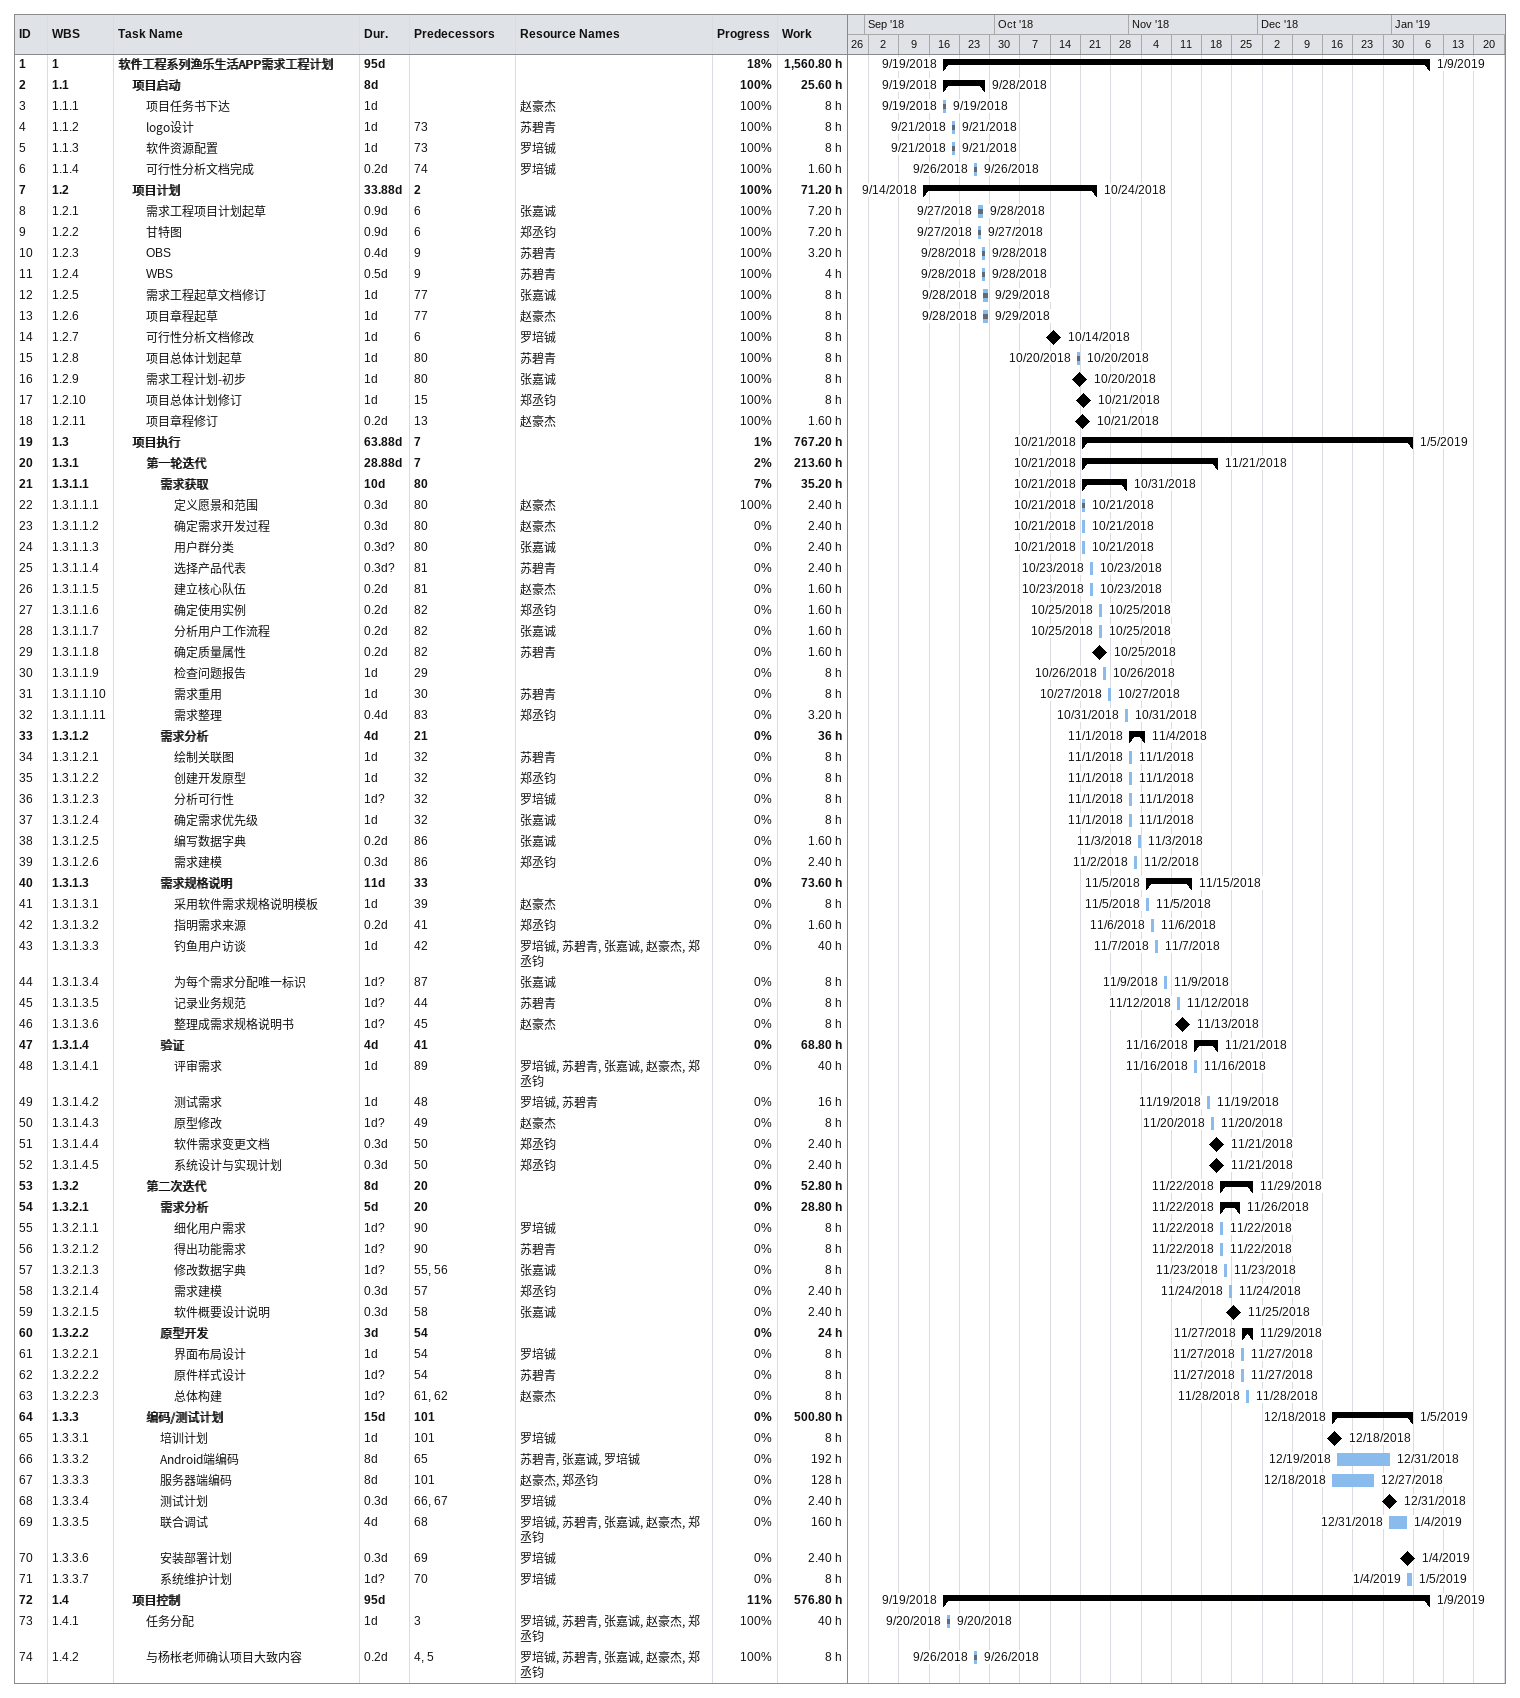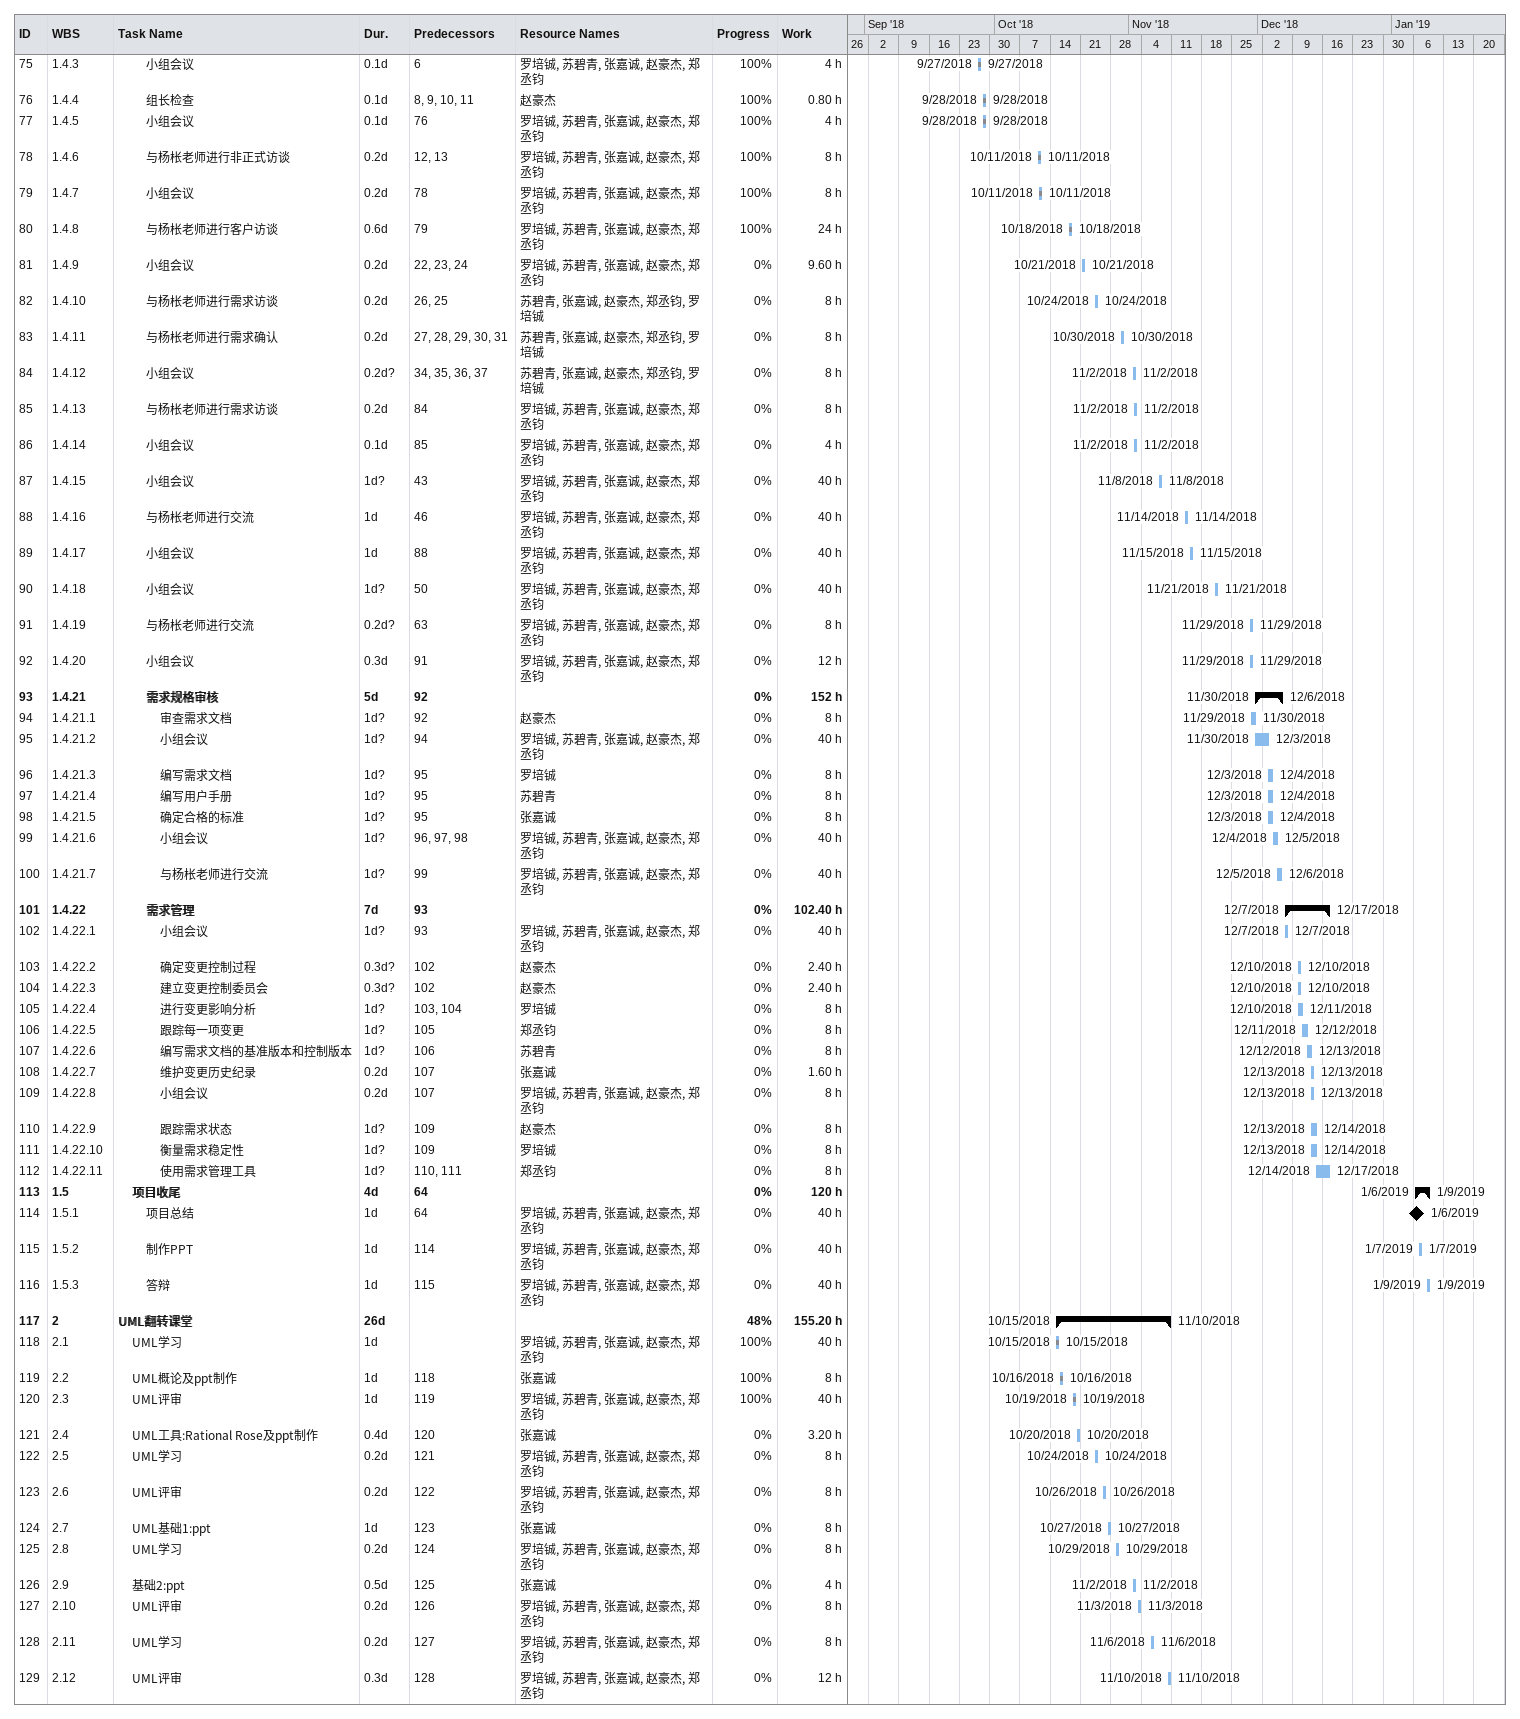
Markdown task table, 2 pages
| ID | WBS | Task | Duration | Start | Finish | Predecessors | Resources | % complete | Work (h) |
|---|---|---|---|---|---|---|---|---|---|
| 1 | 1 | **软件工程系列渔乐生活APP需求工程计划** | 95d | 2018-09-19 | 2019-01-09 |  |  | 18 | 1560.80 |
| 2 | 1.1 | **项目启动** | 8d | 2018-09-19 | 2018-09-28 |  |  | 100 | 25.60 |
| 3 | 1.1.1 | 项目任务书下达 | 1d | 2018-09-19 | 2018-09-19 |  | 赵豪杰 | 100 | 8 |
| 4 | 1.1.2 | logo设计 | 1d | 2018-09-21 | 2018-09-21 | 73 | 苏碧青 | 100 | 8 |
| 5 | 1.1.3 | 软件资源配置 | 1d | 2018-09-21 | 2018-09-21 | 73 | 罗培铖 | 100 | 8 |
| 6 | 1.1.4 | 可行性分析文档完成 | 0.2d | 2018-09-26 | 2018-09-26 | 74 | 罗培铖 | 100 | 1.60 |
| 7 | 1.2 | **项目计划** | 33.88d | 2018-09-14 | 2018-10-24 | 2 |  | 100 | 71.20 |
| 8 | 1.2.1 | 需求工程项目计划起草 | 0.9d | 2018-09-27 | 2018-09-28 | 6 | 张嘉诚 | 100 | 7.20 |
| 9 | 1.2.2 | 甘特图 | 0.9d | 2018-09-27 | 2018-09-27 | 6 | 郑丞钧 | 100 | 7.20 |
| 10 | 1.2.3 | OBS | 0.4d | 2018-09-28 | 2018-09-28 | 9 | 苏碧青 | 100 | 3.20 |
| 11 | 1.2.4 | WBS | 0.5d | 2018-09-28 | 2018-09-28 | 9 | 苏碧青 | 100 | 4 |
| 12 | 1.2.5 | 需求工程起草文档修订 | 1d | 2018-09-28 | 2018-09-29 | 77 | 张嘉诚 | 100 | 8 |
| 13 | 1.2.6 | 项目章程起草 | 1d | 2018-09-28 | 2018-09-29 | 77 | 赵豪杰 | 100 | 8 |
| 14 | 1.2.7 | 可行性分析文档修改 | 1d | 2018-10-14 | 2018-10-14 | 6 | 罗培铖 | 100 | 8 |
| 15 | 1.2.8 | 项目总体计划起草 | 1d | 2018-10-20 | 2018-10-20 | 80 | 苏碧青 | 100 | 8 |
| 16 | 1.2.9 | 需求工程计划-初步 | 1d | 2018-10-20 | 2018-10-20 | 80 | 张嘉诚 | 100 | 8 |
| 17 | 1.2.10 | 项目总体计划修订 | 1d | 2018-10-21 | 2018-10-21 | 15 | 郑丞钧 | 100 | 8 |
| 18 | 1.2.11 | 项目章程修订 | 0.2d | 2018-10-21 | 2018-10-21 | 13 | 赵豪杰 | 100 | 1.60 |
| 19 | 1.3 | **项目执行** | 63.88d | 2018-10-21 | 2019-01-05 | 7 |  | 1 | 767.20 |
| 20 | 1.3.1 | **第一轮迭代** | 28.88d | 2018-10-21 | 2018-11-21 | 7 |  | 2 | 213.60 |
| 21 | 1.3.1.1 | **需求获取** | 10d | 2018-10-21 | 2018-10-31 | 80 |  | 7 | 35.20 |
| 22 | 1.3.1.1.1 | 定义愿景和范围 | 0.3d | 2018-10-21 | 2018-10-21 | 80 | 赵豪杰 | 100 | 2.40 |
| 23 | 1.3.1.1.2 | 确定需求开发过程 | 0.3d | 2018-10-21 | 2018-10-21 | 80 | 赵豪杰 | 0 | 2.40 |
| 24 | 1.3.1.1.3 | 用户群分类 | 0.3d? | 2018-10-21 | 2018-10-21 | 80 | 张嘉诚 | 0 | 2.40 |
| 25 | 1.3.1.1.4 | 选择产品代表 | 0.3d? | 2018-10-23 | 2018-10-23 | 81 | 苏碧青 | 0 | 2.40 |
| 26 | 1.3.1.1.5 | 建立核心队伍 | 0.2d | 2018-10-23 | 2018-10-23 | 81 | 赵豪杰 | 0 | 1.60 |
| 27 | 1.3.1.1.6 | 确定使用实例 | 0.2d | 2018-10-25 | 2018-10-25 | 82 | 郑丞钧 | 0 | 1.60 |
| 28 | 1.3.1.1.7 | 分析用户工作流程 | 0.2d | 2018-10-25 | 2018-10-25 | 82 | 张嘉诚 | 0 | 1.60 |
| 29 | 1.3.1.1.8 | 确定质量属性 | 0.2d | 2018-10-25 | 2018-10-25 | 82 | 苏碧青 | 0 | 1.60 |
| 30 | 1.3.1.1.9 | 检查问题报告 | 1d | 2018-10-26 | 2018-10-26 | 29 |  | 0 | 8 |
| 31 | 1.3.1.1.10 | 需求重用 | 1d | 2018-10-27 | 2018-10-27 | 30 | 苏碧青 | 0 | 8 |
| 32 | 1.3.1.1.11 | 需求整理 | 0.4d | 2018-10-31 | 2018-10-31 | 83 | 郑丞钧 | 0 | 3.20 |
| 33 | 1.3.1.2 | **需求分析** | 4d | 2018-11-01 | 2018-11-04 | 21 |  | 0 | 36 |
| 34 | 1.3.1.2.1 | 绘制关联图 | 1d | 2018-11-01 | 2018-11-01 | 32 | 苏碧青 | 0 | 8 |
| 35 | 1.3.1.2.2 | 创建开发原型 | 1d | 2018-11-01 | 2018-11-01 | 32 | 郑丞钧 | 0 | 8 |
| 36 | 1.3.1.2.3 | 分析可行性 | 1d? | 2018-11-01 | 2018-11-01 | 32 | 罗培铖 | 0 | 8 |
| 37 | 1.3.1.2.4 | 确定需求优先级 | 1d | 2018-11-01 | 2018-11-01 | 32 | 张嘉诚 | 0 | 8 |
| 38 | 1.3.1.2.5 | 编写数据字典 | 0.2d | 2018-11-03 | 2018-11-03 | 86 | 张嘉诚 | 0 | 1.60 |
| 39 | 1.3.1.2.6 | 需求建模 | 0.3d | 2018-11-02 | 2018-11-02 | 86 | 郑丞钧 | 0 | 2.40 |
| 40 | 1.3.1.3 | **需求规格说明** | 11d | 2018-11-05 | 2018-11-15 | 33 |  | 0 | 73.60 |
| 41 | 1.3.1.3.1 | 采用软件需求规格说明模板 | 1d | 2018-11-05 | 2018-11-05 | 39 | 赵豪杰 | 0 | 8 |
| 42 | 1.3.1.3.2 | 指明需求来源 | 0.2d | 2018-11-06 | 2018-11-06 | 41 | 郑丞钧 | 0 | 1.60 |
| 43 | 1.3.1.3.3 | 钓鱼用户访谈 | 1d | 2018-11-07 | 2018-11-07 | 42 | 罗培铖, 苏碧青, 张嘉诚, 赵豪杰, 郑丞钧 | 0 | 40 |
| 44 | 1.3.1.3.4 | 为每个需求分配唯一标识 | 1d? | 2018-11-09 | 2018-11-09 | 87 | 张嘉诚 | 0 | 8 |
| 45 | 1.3.1.3.5 | 记录业务规范 | 1d? | 2018-11-12 | 2018-11-12 | 44 | 苏碧青 | 0 | 8 |
| 46 | 1.3.1.3.6 | 整理成需求规格说明书 | 1d? | 2018-11-13 | 2018-11-13 | 45 | 赵豪杰 | 0 | 8 |
| 47 | 1.3.1.4 | **验证** | 4d | 2018-11-16 | 2018-11-21 | 41 |  | 0 | 68.80 |
| 48 | 1.3.1.4.1 | 评审需求 | 1d | 2018-11-16 | 2018-11-16 | 89 | 罗培铖, 苏碧青, 张嘉诚, 赵豪杰, 郑丞钧 | 0 | 40 |
| 49 | 1.3.1.4.2 | 测试需求 | 1d | 2018-11-19 | 2018-11-19 | 48 | 罗培铖, 苏碧青 | 0 | 16 |
| 50 | 1.3.1.4.3 | 原型修改 | 1d? | 2018-11-20 | 2018-11-20 | 49 | 赵豪杰 | 0 | 8 |
| 51 | 1.3.1.4.4 | 软件需求变更文档 | 0.3d | 2018-11-21 | 2018-11-21 | 50 | 郑丞钧 | 0 | 2.40 |
| 52 | 1.3.1.4.5 | 系统设计与实现计划 | 0.3d | 2018-11-21 | 2018-11-21 | 50 | 郑丞钧 | 0 | 2.40 |
| 53 | 1.3.2 | **第二次迭代** | 8d | 2018-11-22 | 2018-11-29 | 20 |  | 0 | 52.80 |
| 54 | 1.3.2.1 | **需求分析** | 5d | 2018-11-22 | 2018-11-26 | 20 |  | 0 | 28.80 |
| 55 | 1.3.2.1.1 | 细化用户需求 | 1d? | 2018-11-22 | 2018-11-22 | 90 | 罗培铖 | 0 | 8 |
| 56 | 1.3.2.1.2 | 得出功能需求 | 1d? | 2018-11-22 | 2018-11-22 | 90 | 苏碧青 | 0 | 8 |
| 57 | 1.3.2.1.3 | 修改数据字典 | 1d? | 2018-11-23 | 2018-11-23 | 55, 56 | 张嘉诚 | 0 | 8 |
| 58 | 1.3.2.1.4 | 需求建模 | 0.3d | 2018-11-24 | 2018-11-24 | 57 | 郑丞钧 | 0 | 2.40 |
| 59 | 1.3.2.1.5 | 软件概要设计说明 | 0.3d | 2018-11-25 | 2018-11-25 | 58 | 张嘉诚 | 0 | 2.40 |
| 60 | 1.3.2.2 | **原型开发** | 3d | 2018-11-27 | 2018-11-29 | 54 |  | 0 | 24 |
| 61 | 1.3.2.2.1 | 界面布局设计 | 1d | 2018-11-27 | 2018-11-27 | 54 | 罗培铖 | 0 | 8 |
| 62 | 1.3.2.2.2 | 原件样式设计 | 1d? | 2018-11-27 | 2018-11-27 | 54 | 苏碧青 | 0 | 8 |
| 63 | 1.3.2.2.3 | 总体构建 | 1d? | 2018-11-28 | 2018-11-28 | 61, 62 | 赵豪杰 | 0 | 8 |
| 64 | 1.3.3 | **编码/测试计划** | 15d | 2018-12-18 | 2019-01-05 | 101 |  | 0 | 500.80 |
| 65 | 1.3.3.1 | 培训计划 | 1d | 2018-12-18 | 2018-12-18 | 101 | 罗培铖 | 0 | 8 |
| 66 | 1.3.3.2 | Android端编码 | 8d | 2018-12-19 | 2018-12-31 | 65 | 苏碧青, 张嘉诚, 罗培铖 | 0 | 192 |
| 67 | 1.3.3.3 | 服务器端编码 | 8d | 2018-12-18 | 2018-12-27 | 101 | 赵豪杰, 郑丞钧 | 0 | 128 |
| 68 | 1.3.3.4 | 测试计划 | 0.3d | 2018-12-31 | 2018-12-31 | 66, 67 | 罗培铖 | 0 | 2.40 |
| 69 | 1.3.3.5 | 联合调试 | 4d | 2018-12-31 | 2019-01-04 | 68 | 罗培铖, 苏碧青, 张嘉诚, 赵豪杰, 郑丞钧 | 0 | 160 |
| 70 | 1.3.3.6 | 安装部署计划 | 0.3d | 2019-01-04 | 2019-01-04 | 69 | 罗培铖 | 0 | 2.40 |
| 71 | 1.3.3.7 | 系统维护计划 | 1d? | 2019-01-04 | 2019-01-05 | 70 | 罗培铖 | 0 | 8 |
| 72 | 1.4 | **项目控制** | 95d | 2018-09-19 | 2019-01-09 |  |  | 11 | 576.80 |
| 73 | 1.4.1 | 任务分配 | 1d | 2018-09-20 | 2018-09-20 | 3 | 罗培铖, 苏碧青, 张嘉诚, 赵豪杰, 郑丞钧 | 100 | 40 |
| 74 | 1.4.2 | 与杨枨老师确认项目大致内容 | 0.2d | 2018-09-26 | 2018-09-26 | 4, 5 | 罗培铖, 苏碧青, 张嘉诚, 赵豪杰, 郑丞钧 | 100 | 8 |
| 75 | 1.4.3 | 小组会议 | 0.1d | 2018-09-27 | 2018-09-27 | 6 | 罗培铖, 苏碧青, 张嘉诚, 赵豪杰, 郑丞钧 | 100 | 4 |
| 76 | 1.4.4 | 组长检查 | 0.1d | 2018-09-28 | 2018-09-28 | 8, 9, 10, 11 | 赵豪杰 | 100 | 0.80 |
| 77 | 1.4.5 | 小组会议 | 0.1d | 2018-09-28 | 2018-09-28 | 76 | 罗培铖, 苏碧青, 张嘉诚, 赵豪杰, 郑丞钧 | 100 | 4 |
| 78 | 1.4.6 | 与杨枨老师进行非正式访谈 | 0.2d | 2018-10-11 | 2018-10-11 | 12, 13 | 罗培铖, 苏碧青, 张嘉诚, 赵豪杰, 郑丞钧 | 100 | 8 |
| 79 | 1.4.7 | 小组会议 | 0.2d | 2018-10-11 | 2018-10-11 | 78 | 罗培铖, 苏碧青, 张嘉诚, 赵豪杰, 郑丞钧 | 100 | 8 |
| 80 | 1.4.8 | 与杨枨老师进行客户访谈 | 0.6d | 2018-10-18 | 2018-10-18 | 79 | 罗培铖, 苏碧青, 张嘉诚, 赵豪杰, 郑丞钧 | 100 | 24 |
| 81 | 1.4.9 | 小组会议 | 0.2d | 2018-10-21 | 2018-10-21 | 22, 23, 24 | 罗培铖, 苏碧青, 张嘉诚, 赵豪杰, 郑丞钧 | 0 | 9.60 |
| 82 | 1.4.10 | 与杨枨老师进行需求访谈 | 0.2d | 2018-10-24 | 2018-10-24 | 26, 25 | 苏碧青, 张嘉诚, 赵豪杰, 郑丞钧, 罗培铖 | 0 | 8 |
| 83 | 1.4.11 | 与杨枨老师进行需求确认 | 0.2d | 2018-10-30 | 2018-10-30 | 27, 28, 29, 30, 31 | 苏碧青, 张嘉诚, 赵豪杰, 郑丞钧, 罗培铖 | 0 | 8 |
| 84 | 1.4.12 | 小组会议 | 0.2d? | 2018-11-02 | 2018-11-02 | 34, 35, 36, 37 | 苏碧青, 张嘉诚, 赵豪杰, 郑丞钧, 罗培铖 | 0 | 8 |
| 85 | 1.4.13 | 与杨枨老师进行需求访谈 | 0.2d | 2018-11-02 | 2018-11-02 | 84 | 罗培铖, 苏碧青, 张嘉诚, 赵豪杰, 郑丞钧 | 0 | 8 |
| 86 | 1.4.14 | 小组会议 | 0.1d | 2018-11-02 | 2018-11-02 | 85 | 罗培铖, 苏碧青, 张嘉诚, 赵豪杰, 郑丞钧 | 0 | 4 |
| 87 | 1.4.15 | 小组会议 | 1d? | 2018-11-08 | 2018-11-08 | 43 | 罗培铖, 苏碧青, 张嘉诚, 赵豪杰, 郑丞钧 | 0 | 40 |
| 88 | 1.4.16 | 与杨枨老师进行交流 | 1d | 2018-11-14 | 2018-11-14 | 46 | 罗培铖, 苏碧青, 张嘉诚, 赵豪杰, 郑丞钧 | 0 | 40 |
| 89 | 1.4.17 | 小组会议 | 1d | 2018-11-15 | 2018-11-15 | 88 | 罗培铖, 苏碧青, 张嘉诚, 赵豪杰, 郑丞钧 | 0 | 40 |
| 90 | 1.4.18 | 小组会议 | 1d? | 2018-11-21 | 2018-11-21 | 50 | 罗培铖, 苏碧青, 张嘉诚, 赵豪杰, 郑丞钧 | 0 | 40 |
| 91 | 1.4.19 | 与杨枨老师进行交流 | 0.2d? | 2018-11-29 | 2018-11-29 | 63 | 罗培铖, 苏碧青, 张嘉诚, 赵豪杰, 郑丞钧 | 0 | 8 |
| 92 | 1.4.20 | 小组会议 | 0.3d | 2018-11-29 | 2018-11-29 | 91 | 罗培铖, 苏碧青, 张嘉诚, 赵豪杰, 郑丞钧 | 0 | 12 |
| 93 | 1.4.21 | **需求规格审核** | 5d | 2018-11-30 | 2018-12-06 | 92 |  | 0 | 152 |
| 94 | 1.4.21.1 | 审查需求文档 | 1d? | 2018-11-29 | 2018-11-30 | 92 | 赵豪杰 | 0 | 8 |
| 95 | 1.4.21.2 | 小组会议 | 1d? | 2018-11-30 | 2018-12-03 | 94 | 罗培铖, 苏碧青, 张嘉诚, 赵豪杰, 郑丞钧 | 0 | 40 |
| 96 | 1.4.21.3 | 编写需求文档 | 1d? | 2018-12-03 | 2018-12-04 | 95 | 罗培铖 | 0 | 8 |
| 97 | 1.4.21.4 | 编写用户手册 | 1d? | 2018-12-03 | 2018-12-04 | 95 | 苏碧青 | 0 | 8 |
| 98 | 1.4.21.5 | 确定合格的标准 | 1d? | 2018-12-03 | 2018-12-04 | 95 | 张嘉诚 | 0 | 8 |
| 99 | 1.4.21.6 | 小组会议 | 1d? | 2018-12-04 | 2018-12-05 | 96, 97, 98 | 罗培铖, 苏碧青, 张嘉诚, 赵豪杰, 郑丞钧 | 0 | 40 |
| 100 | 1.4.21.7 | 与杨枨老师进行交流 | 1d? | 2018-12-05 | 2018-12-06 | 99 | 罗培铖, 苏碧青, 张嘉诚, 赵豪杰, 郑丞钧 | 0 | 40 |
| 101 | 1.4.22 | **需求管理** | 7d | 2018-12-07 | 2018-12-17 | 93 |  | 0 | 102.40 |
| 102 | 1.4.22.1 | 小组会议 | 1d? | 2018-12-07 | 2018-12-07 | 93 | 罗培铖, 苏碧青, 张嘉诚, 赵豪杰, 郑丞钧 | 0 | 40 |
| 103 | 1.4.22.2 | 确定变更控制过程 | 0.3d? | 2018-12-10 | 2018-12-10 | 102 | 赵豪杰 | 0 | 2.40 |
| 104 | 1.4.22.3 | 建立变更控制委员会 | 0.3d? | 2018-12-10 | 2018-12-10 | 102 | 赵豪杰 | 0 | 2.40 |
| 105 | 1.4.22.4 | 进行变更影响分析 | 1d? | 2018-12-10 | 2018-12-11 | 103, 104 | 罗培铖 | 0 | 8 |
| 106 | 1.4.22.5 | 跟踪每一项变更 | 1d? | 2018-12-11 | 2018-12-12 | 105 | 郑丞钧 | 0 | 8 |
| 107 | 1.4.22.6 | 编写需求文档的基准版本和控制版本 | 1d? | 2018-12-12 | 2018-12-13 | 106 | 苏碧青 | 0 | 8 |
| 108 | 1.4.22.7 | 维护变更历史纪录 | 0.2d | 2018-12-13 | 2018-12-13 | 107 | 张嘉诚 | 0 | 1.60 |
| 109 | 1.4.22.8 | 小组会议 | 0.2d | 2018-12-13 | 2018-12-13 | 107 | 罗培铖, 苏碧青, 张嘉诚, 赵豪杰, 郑丞钧 | 0 | 8 |
| 110 | 1.4.22.9 | 跟踪需求状态 | 1d? | 2018-12-13 | 2018-12-14 | 109 | 赵豪杰 | 0 | 8 |
| 111 | 1.4.22.10 | 衡量需求稳定性 | 1d? | 2018-12-13 | 2018-12-14 | 109 | 罗培铖 | 0 | 8 |
| 112 | 1.4.22.11 | 使用需求管理工具 | 1d? | 2018-12-14 | 2018-12-17 | 110, 111 | 郑丞钧 | 0 | 8 |
| 113 | 1.5 | **项目收尾** | 4d | 2019-01-06 | 2019-01-09 | 64 |  | 0 | 120 |
| 114 | 1.5.1 | 项目总结 | 1d | 2019-01-06 | 2019-01-06 | 64 | 罗培铖, 苏碧青, 张嘉诚, 赵豪杰, 郑丞钧 | 0 | 40 |
| 115 | 1.5.2 | 制作PPT | 1d | 2019-01-07 | 2019-01-07 | 114 | 罗培铖, 苏碧青, 张嘉诚, 赵豪杰, 郑丞钧 | 0 | 40 |
| 116 | 1.5.3 | 答辩 | 1d | 2019-01-09 | 2019-01-09 | 115 | 罗培铖, 苏碧青, 张嘉诚, 赵豪杰, 郑丞钧 | 0 | 40 |
| 117 | 2 | **UML翻转课堂** | 26d | 2018-10-15 | 2018-11-10 |  |  | 48 | 155.20 |
| 118 | 2.1 | UML学习 | 1d | 2018-10-15 | 2018-10-15 |  | 罗培铖, 苏碧青, 张嘉诚, 赵豪杰, 郑丞钧 | 100 | 40 |
| 119 | 2.2 | UML概论及ppt制作 | 1d | 2018-10-16 | 2018-10-16 | 118 | 张嘉诚 | 100 | 8 |
| 120 | 2.3 | UML评审 | 1d | 2018-10-19 | 2018-10-19 | 119 | 罗培铖, 苏碧青, 张嘉诚, 赵豪杰, 郑丞钧 | 100 | 40 |
| 121 | 2.4 | UML工具:Rational Rose及ppt制作 | 0.4d | 2018-10-20 | 2018-10-20 | 120 | 张嘉诚 | 0 | 3.20 |
| 122 | 2.5 | UML学习 | 0.2d | 2018-10-24 | 2018-10-24 | 121 | 罗培铖, 苏碧青, 张嘉诚, 赵豪杰, 郑丞钧 | 0 | 8 |
| 123 | 2.6 | UML评审 | 0.2d | 2018-10-26 | 2018-10-26 | 122 | 罗培铖, 苏碧青, 张嘉诚, 赵豪杰, 郑丞钧 | 0 | 8 |
| 124 | 2.7 | UML基础1:ppt | 1d | 2018-10-27 | 2018-10-27 | 123 | 张嘉诚 | 0 | 8 |
| 125 | 2.8 | UML学习 | 0.2d | 2018-10-29 | 2018-10-29 | 124 | 罗培铖, 苏碧青, 张嘉诚, 赵豪杰, 郑丞钧 | 0 | 8 |
| 126 | 2.9 | 基础2:ppt | 0.5d | 2018-11-02 | 2018-11-02 | 125 | 张嘉诚 | 0 | 4 |
| 127 | 2.10 | UML评审 | 0.2d | 2018-11-03 | 2018-11-03 | 126 | 罗培铖, 苏碧青, 张嘉诚, 赵豪杰, 郑丞钧 | 0 | 8 |
| 128 | 2.11 | UML学习 | 0.2d | 2018-11-06 | 2018-11-06 | 127 | 罗培铖, 苏碧青, 张嘉诚, 赵豪杰, 郑丞钧 | 0 | 8 |
| 129 | 2.12 | UML评审 | 0.3d | 2018-11-10 | 2018-11-10 | 128 | 罗培铖, 苏碧青, 张嘉诚, 赵豪杰, 郑丞钧 | 0 | 12 |
